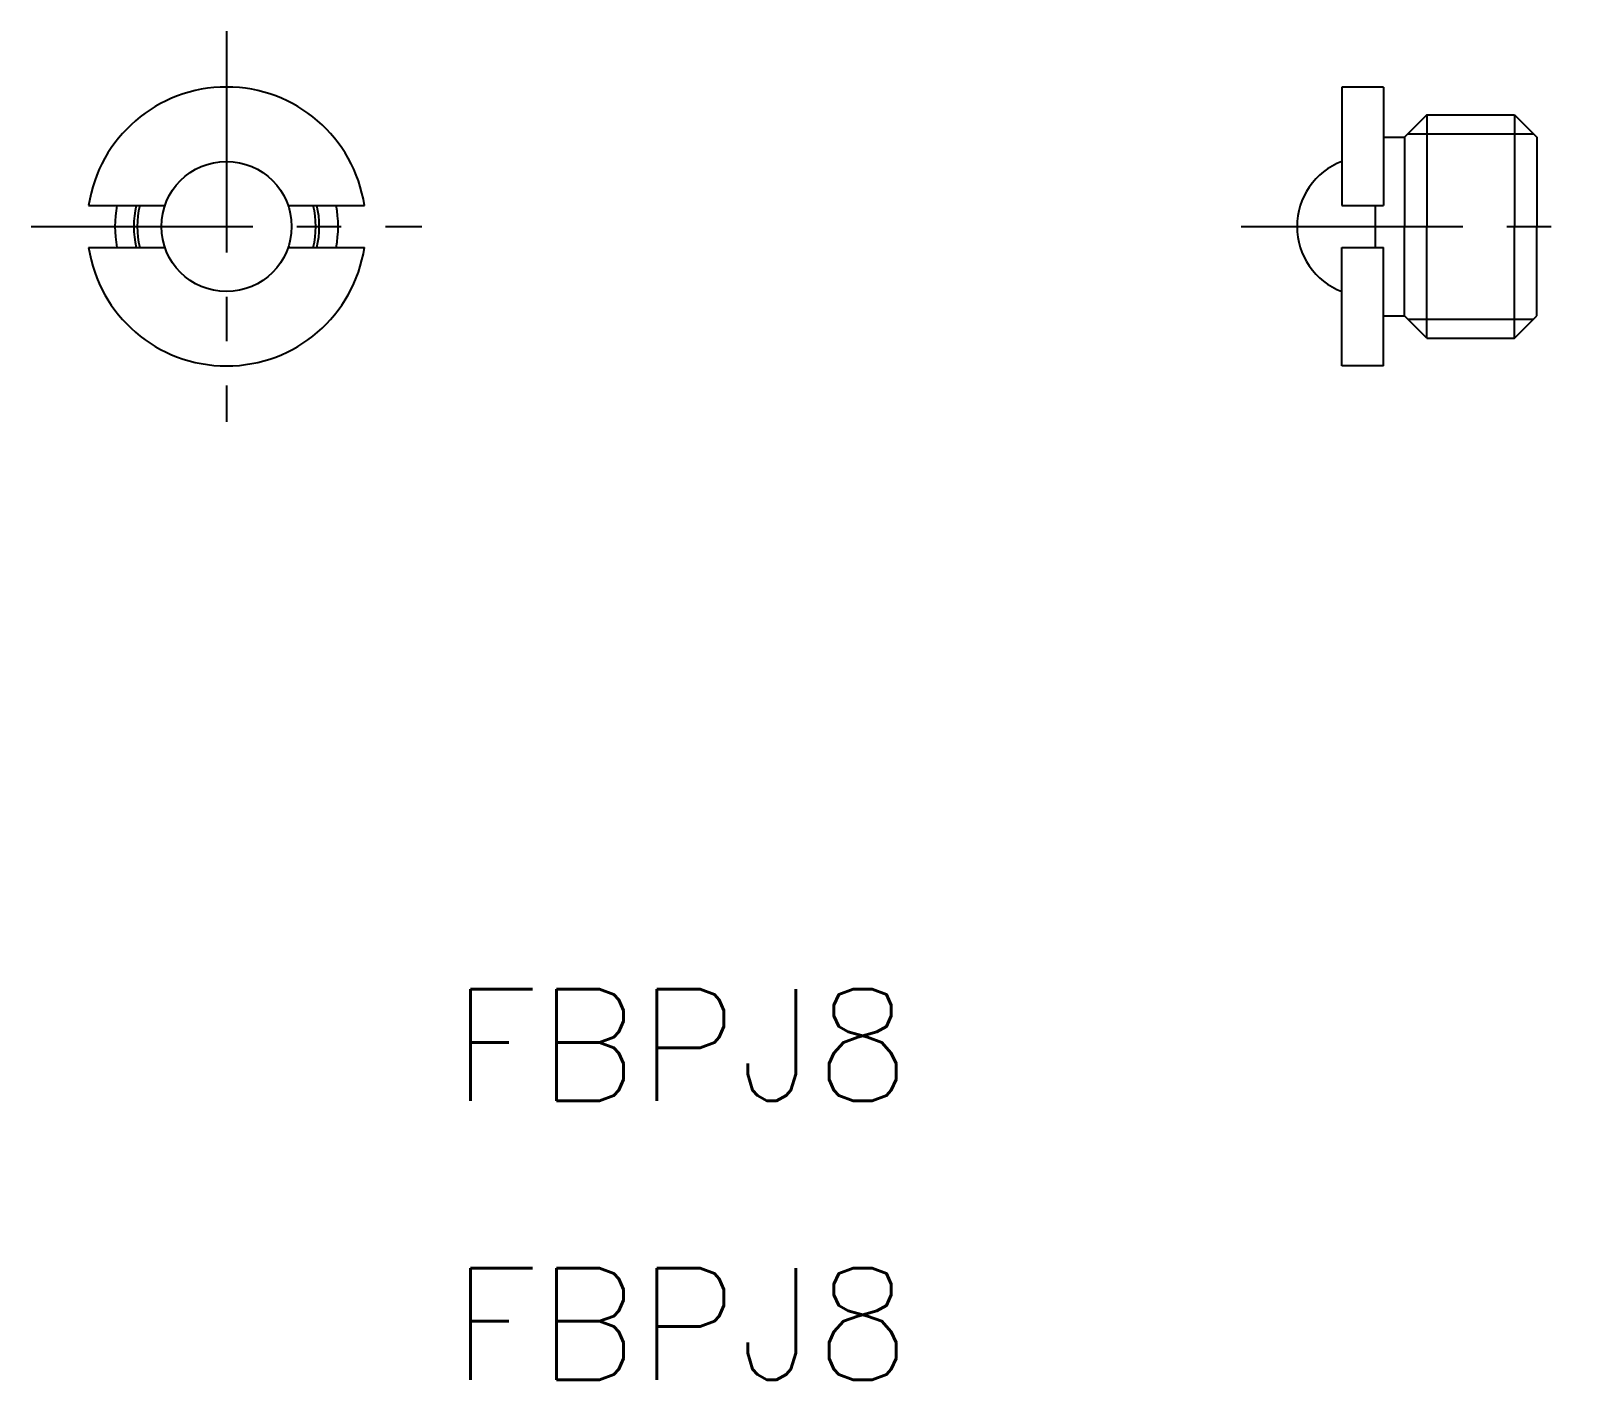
# Model space of a CAD drawing. Extents: x -51.2 to 4.8, y -36.2 to 12.1.
import ezdxf

# ---------------------------------------------------------------- set-up
doc = ezdxf.new("R2010")
doc.units = 0
doc.header["$LTSCALE"] = 0.25
doc.linetypes.add('CENTER', pattern=[50.8, 31.75, -6.35, 6.35, -6.35])
doc.layers.get('0').update_dxf_attribs({"linetype": 'CONTINUOUS'})
doc.layers.add('CENTER', color=1, linetype='CENTER')
doc.styles.get("Standard").update_dxf_attribs({"font": 'txt.shx'})

msp = doc.modelspace()

# ---------------------------------------------------------------- linework, layer by layer
for p, q in [((-2.715, 10.144), (-4.215, 10.144)), ((-4.215, 10.144), (-4.215, 5.894)), ((-2.715, 10.144), (-2.715, 5.894)), ((-1.165, 9.144), (-1.965, 8.344)), ((-1.165, 9.144), (-1.165, 5.144)), ((-1.165, 9.144), (1.985, 9.144)), ((1.985, 9.144), (2.785, 8.344)), ((1.985, 9.144), (1.985, 5.144)), ((-2.715, 8.344), (-1.965, 8.344)), ((-1.965, 8.344), (-1.965, 5.144)), ((2.785, 8.344), (2.785, 5.144)), ((-49.128, 5.894), (-46.393, 5.894)), ((-41.976, 5.894), (-39.241, 5.894)), ((-4.215, 5.894), (-2.715, 5.894)), ((-3.015, 5.894), (-3.015, 4.394)), ((-1.965, 1.944), (-1.965, 5.144)), ((-1.165, 1.144), (-1.165, 5.144)), ((1.985, 1.144), (1.985, 5.144)), ((2.785, 1.944), (2.785, 5.144)), ((-49.128, 4.394), (-46.393, 4.394)), ((-41.976, 4.394), (-39.241, 4.394)), ((-4.215, 4.394), (-2.715, 4.394)), ((-4.215, 0.144), (-4.215, 4.394)), ((-2.715, 0.144), (-2.715, 4.394)), ((-2.715, 1.944), (-1.965, 1.944)), ((-1.165, 1.144), (-1.965, 1.944)), ((1.985, 1.144), (2.785, 1.944)), ((-1.165, 1.144), (1.985, 1.144)), ((-2.715, 0.144), (-4.215, 0.144))]:
    msp.add_line(p, q)
at = {"color": 3}
for p, q in [((-1.842, 8.468), (2.661, 8.468)), ((-1.842, 1.821), (2.661, 1.821))]:
    msp.add_line(p, q, dxfattribs=at)
msp.add_circle((-44.184, 5.144), 2.332)
for centre, radius, start, end in [((-44.184, 5.144), 5, 8.6269, 171.3731), ((-3.315, 5.144), 2.5, 111.1002, 248.8998), ((-44.184, 5.144), 4, 169.1931, 190.8069), ((-44.184, 5.144), 3.2, 166.4452, 193.5548), ((-44.184, 5.144), 3.2, 346.4452, 13.5548), ((-44.184, 5.144), 4, 349.1931, 10.8069), ((-44.184, 5.144), 5, 188.6269, 351.3731)]:
    msp.add_arc(centre, radius, start, end)
for start, end in [(166.958, 193.042), (346.958, 13.042)]:
    msp.add_arc((-44.184, 5.144), 3.324, start, end, dxfattribs=at)
at = {"layer": 'CENTER', "color": 1, "linetype": 'CENTER'}
for p, q in [((-44.184, 12.144), (-44.184, -1.856)), ((-51.184, 5.144), (-37.184, 5.144)), ((-7.815, 5.144), (4.785, 5.144))]:
    msp.add_line(p, q, dxfattribs=at)

# ---------------------------------------------------------------- texts
for p in [(-36.128, -26.201), (-36.128, -36.201)]:
    msp.add_text('FBPJ8', height=4).set_placement(p)

doc.saveas('drawing.dxf')
